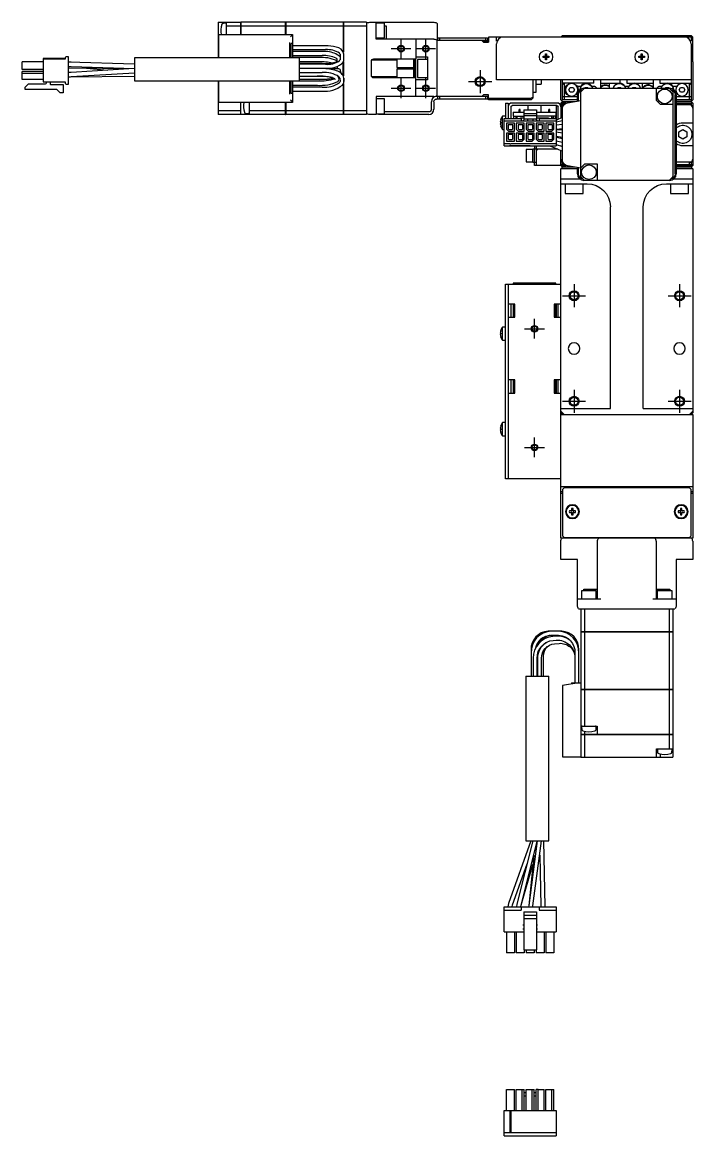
# Model space of a CAD drawing. Extents: x 0 to 1102, y -8 to 887.
# Drawn here: x 322.8 to 526.2, y 548.8 to 886.7 of the extents above; entities that cross this region are included whole.
import ezdxf

# ---------------------------------------------------------------- set-up
doc = ezdxf.new("R2010")
doc.units = 0
doc.header["$LTSCALE"] = 0.5
doc.linetypes.add('CENTER', pattern=[50.8, 31.75, -6.35, 6.35, -6.35])
for name, color, linetype in [('MSM_CENTER', 1, 'CENTER'), ('MSM_CONTINUOUS', 7, 'CONTINUOUS'), ('MSM_NARROW', 5, 'CONTINUOUS')]:
    doc.layers.add(name, color=color, linetype=linetype)

msp = doc.modelspace()

# ---------------------------------------------------------------- linework, layer by layer
at = {"layer": 'MSM_CENTER'}
for p, q in [((434.68, 878.68), (440.68, 878.68)), ((437.68, 875.68), (437.68, 881.68)), ((442.18, 878.68), (448.18, 878.68)), ((445.18, 875.68), (445.18, 881.68)), ((461.68, 872.18), (461.68, 865.18)), ((437.68, 863.68), (437.68, 869.68)), ((445.18, 863.68), (445.18, 869.68)), ((458.18, 868.68), (465.18, 868.68)), ((434.68, 866.68), (440.68, 866.68)), ((442.18, 866.68), (448.18, 866.68)), ((490.18, 807.18), (490.18, 800.18)), ((522.18, 807.18), (522.18, 800.18)), ((486.68, 803.68), (493.68, 803.68)), ((518.68, 803.68), (525.68, 803.68)), ((478.18, 790.68), (478.18, 796.68)), ((475.18, 793.68), (481.18, 793.68)), ((490.18, 775.18), (490.18, 768.18)), ((522.18, 775.18), (522.18, 768.18)), ((486.68, 771.68), (493.68, 771.68)), ((518.68, 771.68), (525.68, 771.68)), ((478.18, 754.68), (478.18, 760.68)), ((475.18, 757.68), (481.18, 757.68))]:
    msp.add_line(p, q, dxfattribs=at)
at = {"layer": 'MSM_CONTINUOUS'}
for p, q in [((382.18, 886.68), (382.18, 875.91)), ((382.18, 886.68), (389.07, 886.68)), ((384.47, 886.41), (383.7, 886.34)), ((384.68, 886.68), (384.68, 882.98)), ((389.07, 885.53), (384.68, 885.53)), ((389.07, 882.98), (389.07, 886.68)), ((389.08, 886.67), (389.07, 886.67)), ((389.08, 885.52), (389.07, 885.52)), ((389.08, 886.68), (389.08, 882.98)), ((402.68, 886.68), (389.08, 886.68)), ((402.68, 885.53), (389.08, 885.53)), ((402.68, 882.98), (402.68, 886.68)), ((402.68, 886.67), (402.69, 886.67)), ((402.68, 885.52), (402.69, 885.52)), ((402.69, 886.68), (402.69, 882.98)), ((420.18, 886.68), (402.69, 886.68)), ((420.18, 885.53), (402.69, 885.53)), ((420.18, 877.62), (420.18, 886.68)), ((420.18, 886.67), (420.19, 886.67)), ((420.18, 885.52), (420.19, 885.52)), ((420.19, 886.68), (420.19, 877.59)), ((427.18, 886.68), (420.19, 886.68)), ((427.18, 885.53), (420.19, 885.53)), ((427.18, 886.68), (427.18, 858.68)), ((428.18, 886.68), (447.68, 886.68)), ((430.18, 881.58), (430.18, 886.68)), ((432.68, 886.43), (430.18, 886.43)), ((432.68, 881.93), (432.68, 886.43)), ((432.68, 885.63), (433.18, 885.63)), ((433.18, 885.63), (433.18, 881.58)), ((448.68, 886.3), (448.68, 881.2)), ((382.28, 882.93), (382.18, 882.93)), ((382.28, 882.98), (382.28, 875.91)), ((382.28, 882.98), (404.78, 882.98)), ((404.17, 882.27), (404.78, 882.87)), ((404.78, 882.98), (404.78, 875.91)), ((430.18, 881.93), (432.68, 881.93)), ((448.88, 881.18), (448.88, 881.98)), ((448.88, 881.98), (463.88, 881.98)), ((449.38, 881.98), (449.38, 881.18)), ((463.38, 881.18), (463.38, 881.98)), ((463.88, 881.98), (463.88, 881.18)), ((464.18, 882.18), (464.18, 880.68)), ((525.68, 882.18), (464.18, 882.18)), ((466.68, 880.98), (466.68, 882.18)), ((486.68, 882.68), (486.18, 882.18)), ((486.68, 882.18), (486.43, 882.43)), ((486.68, 882.68), (525.68, 882.68)), ((526.18, 882.18), (525.68, 882.68)), ((525.93, 882.43), (525.68, 882.18)), ((525.68, 882.18), (525.68, 880.98)), ((526.18, 874.98), (526.18, 882.18)), ((403.91, 875.91), (403.91, 880.5)), ((404.39, 875.91), (404.39, 880.28)), ((404.78, 880.28), (404.39, 880.28)), ((414.78, 879.58), (404.78, 879.58)), ((447.68, 881.58), (430.18, 881.58)), ((442.18, 881.58), (442.18, 875.55)), ((448.68, 864.18), (448.68, 881.18)), ((463.88, 881.18), (448.68, 881.18)), ((462.68, 880.68), (462.18, 881.18)), ((464.18, 880.93), (462.43, 880.93)), ((462.68, 880.68), (464.18, 880.68)), ((466.68, 869.18), (466.68, 880.18)), ((525.68, 880.18), (525.68, 863.18)), ((525.68, 879.38), (525.98, 879.38)), ((525.98, 879.38), (525.98, 878.18)), ((329.13, 875.69), (329.13, 868.58)), ((335.76, 875.69), (329.13, 875.69)), ((335.76, 875.44), (329.13, 875.44)), ((335.76, 875.85), (335.76, 875.44)), ((336.78, 876.15), (336.06, 876.15)), ((336.78, 867.87), (336.78, 876.15)), ((356.78, 875.91), (356.78, 868.91)), ((406.78, 875.91), (356.78, 875.91)), ((404.78, 878.38), (414.78, 878.38)), ((413.78, 877.78), (404.78, 877.78)), ((404.78, 876.58), (413.78, 876.58)), ((412.78, 875.98), (404.78, 875.98)), ((406.78, 875.91), (406.78, 868.91)), ((418.18, 875.65), (418.18, 874.86)), ((419.17, 877.02), (419.17, 875.27)), ((420.37, 875.27), (420.37, 877.02)), ((436.38, 875.18), (428.78, 875.18)), ((429.48, 875.58), (441.88, 875.58)), ((436.38, 875.58), (436.38, 872.93)), ((441.58, 872.93), (441.58, 875.58)), ((441.88, 875.18), (441.58, 875.18)), ((441.88, 870.18), (441.88, 875.18)), ((442.08, 874.98), (441.88, 875.18)), ((442.08, 875.56), (442.08, 869.8)), ((442.08, 875.55), (442.17, 875.52)), ((442.18, 875.55), (442.08, 875.55)), ((442.18, 876.18), (445.68, 876.18)), ((442.68, 875.43), (442.68, 869.93)), ((445.68, 875.43), (442.68, 875.43)), ((445.68, 876.18), (445.68, 869.18)), ((480.79, 876), (480.79, 876.36)), ((480.79, 876.36), (481.5, 876.36)), ((481.5, 876), (480.79, 876)), ((481.5, 877.07), (481.86, 877.07)), ((481.5, 876.36), (481.5, 877.07)), ((481.51, 876.35), (481.5, 876.36)), ((481.51, 876.01), (481.5, 876)), ((481.5, 875.29), (481.5, 876)), ((481.86, 875.29), (481.5, 875.29)), ((481.51, 876.35), (481.84, 876.35)), ((481.51, 876.01), (481.51, 876.35)), ((481.84, 876.01), (481.51, 876.01)), ((481.84, 876.35), (481.86, 876.36)), ((481.84, 876.35), (481.84, 876.01)), ((481.84, 876.01), (481.86, 876)), ((481.86, 877.07), (481.86, 876.36)), ((481.86, 876.36), (482.56, 876.36)), ((481.86, 876), (481.86, 875.29)), ((482.56, 876), (481.86, 876)), ((482.56, 876.36), (482.56, 876)), ((509.79, 876), (509.79, 876.36)), ((509.79, 876.36), (510.5, 876.36)), ((510.5, 876), (509.79, 876)), ((510.5, 877.07), (510.86, 877.07)), ((510.5, 876.36), (510.5, 877.07)), ((510.51, 876.35), (510.5, 876.36)), ((510.51, 876.01), (510.5, 876)), ((510.5, 875.29), (510.5, 876)), ((510.86, 875.29), (510.5, 875.29)), ((510.51, 876.35), (510.84, 876.35)), ((510.51, 876.01), (510.51, 876.35)), ((510.84, 876.01), (510.51, 876.01)), ((510.84, 876.35), (510.86, 876.36)), ((510.84, 876.35), (510.84, 876.01)), ((510.84, 876.01), (510.86, 876)), ((510.86, 877.07), (510.86, 876.36)), ((510.86, 876.36), (511.56, 876.36)), ((511.56, 876), (510.86, 876)), ((510.86, 876), (510.86, 875.29)), ((511.56, 876.36), (511.56, 876)), ((525.68, 878.18), (525.98, 878.18)), ((525.68, 876.18), (526.18, 875.68)), ((526.18, 875.68), (525.68, 875.68)), ((526.18, 875.48), (525.68, 875.48)), ((525.78, 875.28), (525.68, 875.28)), ((526.18, 874.68), (525.68, 875.18)), ((322.78, 872.31), (322.78, 874.71)), ((329.13, 874.71), (322.78, 874.71)), ((329.13, 872.31), (322.78, 872.31)), ((336.89, 874.62), (336.78, 874.63)), ((337.61, 874.6), (336.78, 874.62)), ((336.78, 873.32), (337.57, 873.3)), ((336.78, 872.83), (337.44, 872.82)), ((356.78, 873.98), (336.89, 874.62)), ((337.44, 872.82), (356.76, 872.68)), ((356.76, 872.68), (337.56, 871.48)), ((337.57, 873.3), (356.78, 872.68)), ((342.3, 872.79), (348.62, 872.17)), ((406.78, 874.78), (412.78, 874.78)), ((413.78, 874.18), (406.78, 874.18)), ((414.78, 873.93), (406.78, 873.93)), ((406.78, 872.73), (414.78, 872.73)), ((413.78, 872.63), (406.78, 872.63)), ((415.82, 874.1), (413.77, 874.17)), ((415.86, 874.11), (413.78, 874.18)), ((418.36, 873.03), (418.31, 873.26)), ((418.37, 873.04), (418.32, 873.27)), ((418.37, 873), (418.36, 873.03)), ((418.36, 872.55), (418.37, 872.59)), ((418.37, 872.56), (418.4, 873.3)), ((418.38, 873.01), (418.37, 873.04)), ((418.37, 872.54), (418.37, 873)), ((418.38, 872.54), (418.38, 873.01)), ((419.33, 871.68), (419.37, 871.91)), ((420.17, 870.44), (420.17, 874.55)), ((420.18, 874.57), (420.18, 870.42)), ((420.19, 874.58), (420.19, 870.43)), ((428.68, 870.58), (428.68, 874.78)), ((436.38, 872.93), (441.58, 872.93)), ((436.38, 872.43), (436.38, 869.78)), ((441.58, 872.43), (436.38, 872.43)), ((441.58, 869.78), (441.58, 872.43)), ((525.93, 874.93), (525.68, 874.68)), ((526.08, 874.98), (526.08, 874.78)), ((526.18, 874.98), (526.08, 874.88)), ((526.18, 874.68), (526.18, 863.18)), ((329.13, 871.71), (322.78, 871.71)), ((322.78, 869.31), (322.78, 871.71)), ((329.13, 871.11), (322.78, 871.11)), ((329.13, 869.31), (322.78, 869.31)), ((329.13, 868.58), (335.76, 868.58)), ((330.08, 868.3), (330.08, 868.58)), ((331.23, 868.58), (331.23, 867.98)), ((335.76, 868.58), (335.76, 868.17)), ((337.56, 871.48), (336.78, 871.44)), ((336.78, 870.14), (337.64, 870.18)), ((336.78, 870.13), (337.38, 870.13)), ((336.78, 870.13), (337.11, 870.13)), ((337.11, 870.13), (356.78, 870.28)), ((337.64, 870.18), (356.78, 871.38)), ((356.78, 868.91), (406.78, 868.91)), ((382.18, 868.91), (382.18, 858.68)), ((382.28, 868.91), (382.28, 862.38)), ((403.91, 864.86), (403.91, 868.91)), ((404.39, 865.08), (404.39, 868.91)), ((404.78, 868.91), (404.78, 862.38)), ((412.29, 868.78), (404.78, 868.78)), ((406.78, 871.43), (413.78, 871.43)), ((406.78, 870.33), (412.22, 870.33)), ((406.78, 869.38), (412.32, 869.38)), ((412.18, 870.32), (412.23, 870.32)), ((412.19, 870.33), (412.24, 870.33)), ((417.64, 869.5), (417.7, 869.34)), ((418.83, 869.75), (418.76, 869.95)), ((419.16, 869.69), (419.17, 868.72)), ((419.21, 871.5), (419.33, 871.68)), ((420.37, 868.72), (420.37, 869.67)), ((420.38, 868.73), (420.38, 869.68)), ((428.78, 870.18), (436.38, 870.18)), ((441.88, 869.78), (429.48, 869.78)), ((441.58, 870.18), (441.88, 870.18)), ((441.88, 870.18), (442.08, 870.38)), ((442.16, 869.83), (442.08, 869.81)), ((442.18, 869.81), (442.08, 869.81)), ((442.18, 864.18), (442.18, 869.81)), ((445.68, 869.18), (442.18, 869.18)), ((442.68, 869.93), (445.68, 869.93)), ((525.68, 869.18), (466.68, 869.18)), ((477.68, 869.18), (477.68, 863.68)), ((478.68, 865.43), (478.68, 869.18)), ((480.18, 869.18), (480.18, 867.93)), ((486.18, 863.18), (486.18, 869.18)), ((486.68, 863.18), (486.68, 869.18)), ((496.18, 868.18), (496.18, 869.18)), ((498.18, 869.18), (498.18, 866.68)), ((504.18, 868.18), (504.18, 869.18)), ((506.18, 869.18), (506.18, 868.18)), ((514.18, 869.18), (514.18, 866.68)), ((516.18, 869.18), (516.18, 868.18)), ((323.67, 867.02), (324.67, 868.02)), ((323.67, 866.32), (323.67, 867.02)), ((333.21, 866.32), (323.67, 866.32)), ((324.67, 868.02), (329.8, 868.02)), ((331.38, 867.83), (335.23, 867.83)), ((334.23, 865.3), (333.21, 866.32)), ((335.23, 865.3), (334.23, 865.3)), ((335.23, 867.83), (335.23, 865.3)), ((336.06, 867.87), (336.78, 867.87)), ((404.78, 865.08), (404.39, 865.08)), ((404.78, 867.58), (412.29, 867.58)), ((413.78, 866.98), (404.78, 866.98)), ((404.78, 865.78), (413.78, 865.78)), ((420.18, 858.68), (420.18, 867.96)), ((420.19, 867.98), (420.19, 858.68)), ((477.68, 865.43), (478.68, 865.43)), ((478.68, 867.93), (480.18, 867.93)), ((496.18, 868.18), (486.68, 868.18)), ((486.68, 867.68), (487.18, 868.18)), ((487.18, 868.18), (487.18, 863.18)), ((488.56, 866.18), (488.99, 866.93)), ((488.99, 865.43), (488.56, 866.18)), ((488.99, 866.93), (489.86, 866.93)), ((489.86, 865.43), (488.99, 865.43)), ((489.86, 866.93), (490.29, 866.18)), ((490.29, 866.18), (489.86, 865.43)), ((492.19, 867.18), (491.16, 867.18)), ((491.16, 865.18), (491.24, 865.18)), ((492.18, 839.83), (492.18, 865.53)), ((493.18, 866.68), (519.18, 866.68)), ((493.35, 866.68), (493.49, 866.93)), ((493.49, 866.93), (494.36, 866.93)), ((494.36, 866.93), (494.5, 866.68)), ((496.18, 867.18), (495.66, 867.18)), ((498.18, 868.18), (504.18, 868.18)), ((500.88, 866.68), (500.88, 868.18)), ((503.35, 866.68), (503.49, 866.93)), ((503.49, 866.93), (504.36, 866.93)), ((504.36, 866.93), (504.5, 866.68)), ((506.69, 867.18), (505.66, 867.18)), ((506.18, 868.18), (514.18, 868.18)), ((507.85, 866.68), (507.99, 866.93)), ((507.99, 866.93), (508.86, 866.93)), ((508.86, 866.93), (509, 866.68)), ((510.88, 868.18), (510.88, 866.68)), ((515.18, 862.93), (515.18, 866.68)), ((516.18, 868.18), (525.68, 868.18)), ((516.69, 867.18), (516.18, 867.18)), ((517.85, 866.68), (517.99, 866.93)), ((517.99, 866.93), (518.86, 866.93)), ((518.86, 866.93), (519, 866.68)), ((521.31, 867.18), (520.16, 867.18)), ((520.18, 865.53), (520.18, 839.83)), ((521.11, 865.18), (521.31, 865.18)), ((522.06, 866.18), (522.49, 866.93)), ((522.49, 865.43), (522.06, 866.18)), ((522.49, 866.93), (523.36, 866.93)), ((523.36, 865.43), (522.49, 865.43)), ((523.36, 866.93), (523.79, 866.18)), ((523.79, 866.18), (523.36, 865.43)), ((525.18, 863.18), (525.18, 868.18)), ((525.18, 868.18), (525.68, 867.68)), ((404.78, 862.38), (382.28, 862.38)), ((389.07, 858.68), (389.07, 862.38)), ((389.08, 858.68), (389.08, 862.38)), ((391.58, 862.38), (391.58, 858.68)), ((402.68, 858.68), (402.68, 862.38)), ((402.69, 862.38), (402.69, 858.68)), ((404.78, 862.49), (404.17, 863.09)), ((430.18, 864.18), (430.18, 858.68)), ((447.68, 864.18), (430.18, 864.18)), ((432.68, 863.43), (430.18, 863.43)), ((432.68, 858.93), (432.68, 863.43)), ((446.88, 860.28), (446.88, 862.58)), ((447.68, 862.58), (447.68, 860.28)), ((463.88, 864.18), (448.48, 864.18)), ((463.88, 863.38), (448.48, 863.38)), ((448.88, 863.38), (448.88, 864.18)), ((449.38, 864.18), (449.38, 863.38)), ((462.18, 864.18), (462.68, 864.68)), ((464.18, 864.68), (462.68, 864.68)), ((463.38, 863.38), (463.38, 864.18)), ((463.88, 864.18), (463.88, 863.38)), ((464.18, 863.18), (464.18, 864.68)), ((464.18, 863.68), (477.06, 863.68)), ((477.18, 863.18), (464.18, 863.18)), ((469.38, 862.18), (469.38, 857.49)), ((469.38, 862.18), (470.18, 862.18)), ((470.18, 862.18), (470.18, 857.49)), ((484.98, 862.18), (471.38, 862.18)), ((476.56, 863.18), (477.06, 863.68)), ((477.06, 863.68), (477.68, 863.99)), ((477.68, 863.68), (477.18, 863.18)), ((486.18, 863.18), (486.68, 862.68)), ((486.68, 862.68), (486.18, 862.18)), ((486.18, 862.18), (486.18, 857.57)), ((487.83, 862.18), (486.18, 862.18)), ((486.43, 862.93), (486.68, 863.18)), ((486.68, 862.18), (486.43, 862.43)), ((486.68, 864.18), (491.18, 864.18)), ((491.18, 863.18), (486.68, 863.18)), ((486.68, 862.68), (490.47, 862.68)), ((486.68, 861.45), (486.68, 861.98)), ((486.68, 861.98), (487.45, 861.98)), ((487.18, 861.98), (487.18, 861.74)), ((488.16, 862.27), (492.18, 862.98)), ((491.18, 862.8), (491.18, 864.68)), ((491.56, 862.87), (491.56, 864.68)), ((520.18, 861.68), (516.43, 861.68)), ((520.79, 864.68), (520.79, 840.68)), ((521.18, 864.68), (521.18, 840.68)), ((521.18, 864.18), (525.68, 864.18)), ((525.68, 863.18), (521.18, 863.18)), ((525.68, 862.68), (521.18, 862.68)), ((526.18, 862.18), (521.18, 862.18)), ((521.18, 861.98), (525.68, 861.98)), ((525.18, 861.58), (525.18, 861.98)), ((525.68, 863.18), (525.93, 862.93)), ((525.68, 862.68), (525.93, 862.93)), ((526.18, 862.18), (525.68, 862.68)), ((525.93, 862.43), (525.68, 862.18)), ((525.68, 861.98), (525.68, 861.45)), ((525.93, 862.93), (526.18, 863.18)), ((526.18, 862.18), (526.18, 843.18)), ((389.07, 859.83), (382.18, 859.83)), ((389.07, 858.68), (382.18, 858.68)), ((389.08, 859.83), (389.07, 859.83)), ((389.08, 858.69), (389.07, 858.69)), ((402.68, 858.68), (389.08, 858.68)), ((390.59, 859.02), (391.36, 858.95)), ((402.68, 859.83), (391.58, 859.83)), ((402.68, 859.83), (402.69, 859.83)), ((402.68, 858.69), (402.69, 858.69)), ((420.18, 859.83), (402.69, 859.83)), ((420.18, 858.68), (402.69, 858.68)), ((420.18, 859.83), (420.19, 859.83)), ((420.18, 858.69), (420.19, 858.69)), ((427.18, 859.83), (420.19, 859.83)), ((427.18, 858.68), (420.19, 858.68)), ((430.18, 858.68), (428.18, 858.68)), ((430.18, 858.93), (432.68, 858.93)), ((430.88, 858.68), (430.88, 858.93)), ((446.08, 858.68), (430.88, 858.68)), ((431.38, 858.93), (431.38, 858.68)), ((446.08, 859.48), (432.68, 859.48)), ((470.98, 860.98), (470.98, 857.49)), ((484.98, 861.38), (471.38, 861.38)), ((471.68, 859.38), (471.68, 858.18)), ((471.68, 859.38), (474.93, 859.38)), ((473.55, 859.38), (473.55, 860.18)), ((473.8, 860.18), (473.55, 860.18)), ((473.8, 859.38), (473.8, 860.18)), ((474.93, 860.06), (474.93, 857.03)), ((474.93, 860.06), (478.79, 860.06)), ((474.93, 859.04), (478.79, 859.04)), ((474.93, 858.34), (478.79, 858.34)), ((476.18, 861.38), (476.18, 860.06)), ((478.79, 860.06), (478.79, 857.03)), ((478.79, 859.38), (484.68, 859.38)), ((480.18, 859.38), (480.18, 861.38)), ((482.8, 860.18), (482.55, 860.18)), ((482.55, 859.38), (482.55, 860.18)), ((482.8, 859.38), (482.8, 860.18)), ((484.68, 859.38), (484.68, 858.18)), ((484.88, 857.18), (484.88, 861.18)), ((485.32, 861.18), (484.88, 861.18)), ((485.38, 857.23), (485.38, 860.98)), ((486.38, 861.18), (486.18, 861.18)), ((486.68, 844.86), (486.68, 860.5)), ((525.18, 861.58), (521.18, 861.58)), ((526.18, 861.18), (525.98, 861.18)), ((467.79, 856.36), (467.91, 856.36)), ((467.91, 856), (467.79, 856)), ((467.9, 857.07), (467.91, 857.07)), ((467.91, 855.29), (467.9, 855.29)), ((467.91, 856.36), (467.91, 856)), ((468.48, 854.18), (468.48, 858.18)), ((469.38, 858.18), (468.48, 858.18)), ((468.93, 849.21), (468.93, 857.49)), ((468.93, 857.49), (474.13, 857.49)), ((468.93, 856.78), (484.78, 856.78)), ((469.66, 856.05), (469.66, 854.25)), ((472.06, 856.05), (469.66, 856.05)), ((470.17, 855.6), (470.17, 854.35)), ((471.64, 855.6), (470.17, 855.6)), ((471.64, 854.35), (471.64, 855.6)), ((471.68, 858.18), (474.93, 858.18)), ((471.93, 857.49), (471.93, 858.18)), ((472.06, 853.65), (472.06, 856.05)), ((472.47, 858.18), (472.47, 857.63)), ((472.93, 857.63), (472.47, 857.63)), ((472.66, 856.05), (472.66, 854.25)), ((475.06, 856.05), (472.66, 856.05)), ((472.93, 857.49), (472.93, 858.18)), ((473.17, 855.6), (473.17, 854.35)), ((474.64, 855.6), (473.17, 855.6)), ((473.93, 857.68), (474.93, 857.68)), ((473.93, 857.49), (473.93, 857.68)), ((474.13, 857.49), (474.13, 856.78)), ((474.64, 854.35), (474.64, 855.6)), ((474.93, 857.34), (478.79, 857.34)), ((475.06, 853.65), (475.06, 856.05)), ((475.66, 856.05), (475.66, 854.25)), ((478.06, 856.05), (475.66, 856.05)), ((476.03, 857.34), (476.03, 856.78)), ((476.17, 855.6), (476.17, 854.35)), ((477.64, 855.6), (476.17, 855.6)), ((477.64, 854.35), (477.64, 855.6)), ((477.68, 857.34), (477.68, 856.78)), ((478.06, 853.65), (478.06, 856.05)), ((478.66, 856.05), (478.66, 854.25)), ((481.06, 856.05), (478.66, 856.05)), ((484.68, 858.18), (478.79, 858.18)), ((478.79, 857.68), (482.43, 857.68)), ((479.17, 855.6), (479.17, 854.35)), ((480.64, 855.6), (479.17, 855.6)), ((479.59, 857.49), (479.59, 856.78)), ((479.59, 857.49), (484.78, 857.49)), ((480.64, 854.35), (480.64, 855.6)), ((481.06, 853.65), (481.06, 856.05)), ((481.66, 856.05), (481.66, 853.65)), ((484.06, 856.05), (481.66, 856.05)), ((482.17, 855.6), (482.17, 854.35)), ((483.64, 855.6), (482.17, 855.6)), ((482.43, 857.68), (482.43, 857.49)), ((483.43, 857.49), (483.43, 858.18)), ((483.88, 857.63), (483.43, 857.63)), ((483.64, 854.35), (483.64, 855.6)), ((483.88, 858.18), (483.88, 857.63)), ((484.06, 854.25), (484.06, 856.05)), ((484.43, 858.18), (484.43, 857.49)), ((486.68, 857.78), (484.78, 856.98)), ((484.78, 857.49), (484.78, 849.21)), ((484.78, 856.43), (486.68, 856.85)), ((486.68, 855.62), (484.78, 855.46)), ((484.88, 857.18), (485.25, 857.18)), ((523.18, 856.18), (526.18, 856.18)), ((468.48, 854.18), (468.93, 854.18)), ((469.66, 854.25), (470.26, 853.65)), ((469.66, 853.05), (469.66, 850.65)), ((472.06, 853.05), (469.66, 853.05)), ((470.17, 854.35), (470.42, 854.1)), ((470.17, 852.6), (470.17, 851.35)), ((471.64, 852.6), (470.17, 852.6)), ((470.26, 853.65), (472.06, 853.65)), ((470.42, 854.1), (471.39, 854.1)), ((471.39, 854.1), (471.64, 854.35)), ((471.64, 851.35), (471.64, 852.6)), ((472.06, 850.65), (472.06, 853.05)), ((472.66, 854.25), (473.26, 853.65)), ((475.06, 853.05), (472.66, 853.05)), ((472.66, 853.05), (472.66, 850.65)), ((473.17, 854.35), (473.42, 854.1)), ((473.17, 852.6), (473.17, 851.35)), ((474.64, 852.6), (473.17, 852.6)), ((473.26, 853.65), (475.06, 853.65)), ((473.42, 854.1), (474.39, 854.1)), ((474.39, 854.1), (474.64, 854.35)), ((474.64, 851.35), (474.64, 852.6)), ((475.06, 851.25), (475.06, 853.05)), ((475.66, 854.25), (476.26, 853.65)), ((478.06, 853.05), (475.66, 853.05)), ((475.66, 853.05), (475.66, 850.65)), ((476.17, 854.35), (476.42, 854.1)), ((476.17, 852.6), (476.17, 851.35)), ((477.64, 852.6), (476.17, 852.6)), ((476.26, 853.65), (478.06, 853.65)), ((476.42, 854.1), (477.39, 854.1)), ((477.39, 854.1), (477.64, 854.35)), ((477.64, 851.35), (477.64, 852.6)), ((478.06, 851.25), (478.06, 853.05)), ((478.66, 854.25), (479.26, 853.65)), ((478.66, 853.05), (478.66, 851.25)), ((481.06, 853.05), (478.66, 853.05)), ((479.17, 854.35), (479.42, 854.1)), ((479.17, 852.6), (479.17, 851.35)), ((480.64, 852.6), (479.17, 852.6)), ((479.26, 853.65), (481.06, 853.65)), ((479.42, 854.1), (480.39, 854.1)), ((480.39, 854.1), (480.64, 854.35)), ((480.64, 851.35), (480.64, 852.6)), ((481.06, 850.65), (481.06, 853.05)), ((481.66, 853.65), (483.46, 853.65)), ((481.66, 853.05), (481.66, 850.65)), ((484.06, 853.05), (481.66, 853.05)), ((482.17, 854.35), (482.42, 854.1)), ((482.17, 852.6), (482.17, 851.35)), ((483.64, 852.6), (482.17, 852.6)), ((482.42, 854.1), (483.39, 854.1)), ((483.39, 854.1), (483.64, 854.35)), ((484.06, 854.25), (483.46, 853.65)), ((483.64, 851.35), (483.64, 852.6)), ((484.06, 851.25), (484.06, 853.05)), ((484.78, 854.25), (486.68, 854.41)), ((486.68, 854.09), (484.78, 854.05)), ((486.68, 853.02), (484.78, 853.29)), ((484.78, 852.08), (486.68, 851.8)), ((484.78, 851.79), (486.68, 851.42)), ((486.18, 854.08), (486.18, 854.37)), ((486.18, 851.52), (486.18, 851.88)), ((521.93, 853.4), (523.18, 854.12)), ((521.93, 851.96), (521.93, 853.4)), ((523.18, 851.24), (521.93, 851.96)), ((523.18, 854.12), (524.43, 853.4)), ((524.43, 851.96), (523.18, 851.24)), ((524.43, 853.4), (524.43, 851.96)), ((468.93, 849.92), (470.71, 849.92)), ((468.93, 849.21), (484.78, 849.21)), ((469.66, 850.65), (472.06, 850.65)), ((470.17, 851.35), (470.42, 851.1)), ((470.42, 851.1), (471.39, 851.1)), ((476.88, 849.18), (470.58, 849.18)), ((470.71, 849.82), (470.71, 849.92)), ((471.01, 849.92), (484.78, 849.92)), ((471.01, 849.92), (471.01, 849.82)), ((471.39, 851.1), (471.64, 851.35)), ((472.66, 850.65), (474.46, 850.65)), ((473.17, 851.35), (473.42, 851.1)), ((473.42, 851.1), (474.39, 851.1)), ((474.39, 851.1), (474.64, 851.35)), ((474.46, 850.65), (475.06, 851.25)), ((475.66, 850.65), (477.46, 850.65)), ((475.68, 848.08), (475.68, 844.28)), ((477.68, 848.08), (475.68, 848.08)), ((476.17, 851.35), (476.42, 851.1)), ((476.42, 851.1), (477.39, 851.1)), ((476.88, 849.21), (476.88, 849.18)), ((477.39, 851.1), (477.64, 851.35)), ((477.46, 850.65), (478.06, 851.25)), ((477.68, 844.18), (477.68, 848.18)), ((485.25, 848.18), (477.68, 848.18)), ((478.18, 849.21), (478.18, 848.18)), ((478.18, 844.18), (478.18, 848.18)), ((479.26, 850.65), (478.66, 851.25)), ((478.68, 849.21), (478.68, 843.18)), ((478.68, 847.68), (479.18, 848.18)), ((479.17, 851.35), (479.42, 851.1)), ((479.26, 850.65), (481.06, 850.65)), ((479.42, 851.1), (480.39, 851.1)), ((480.39, 851.1), (480.64, 851.35)), ((481.66, 850.65), (483.46, 850.65)), ((482.17, 851.35), (482.42, 851.1)), ((482.42, 851.1), (483.39, 851.1)), ((482.82, 849.21), (486.68, 847.58)), ((483.39, 851.1), (483.64, 851.35)), ((483.46, 850.65), (484.06, 851.25)), ((486.68, 850.2), (484.78, 850.57)), ((484.78, 849.56), (486.68, 848.95)), ((486.66, 848.89), (486.04, 849.15)), ((486.18, 849.11), (486.18, 849.09)), ((526.18, 849.18), (523.18, 849.18)), ((486.18, 843.18), (486.18, 847.79)), ((475.68, 844.28), (477.68, 844.28)), ((477.68, 844.18), (478.68, 844.18)), ((478.18, 843.18), (478.18, 844.18)), ((486.18, 843.18), (478.18, 843.18)), ((486.81, 844.18), (486.18, 844.18)), ((486.18, 843.68), (486.68, 843.18)), ((486.18, 843.18), (486.43, 842.93)), ((486.68, 842.68), (486.18, 842.18)), ((486.18, 730.18), (486.18, 842.18)), ((491.18, 842.18), (486.18, 842.18)), ((486.43, 842.93), (486.68, 843.18)), ((486.68, 842.68), (486.43, 842.93)), ((486.68, 843.38), (486.68, 844.18)), ((487.45, 843.38), (486.68, 843.38)), ((486.68, 843.18), (487.83, 843.18)), ((490.47, 842.68), (486.68, 842.68)), ((487.18, 843.62), (487.18, 843.38)), ((492.18, 842.38), (488.16, 843.09)), ((491.18, 840.68), (491.18, 842.56)), ((491.56, 840.68), (491.56, 842.49)), ((493.43, 843.68), (497.18, 843.68)), ((497.18, 843.68), (497.18, 838.68)), ((525.18, 844.18), (521.18, 844.18)), ((525.68, 843.38), (521.18, 843.38)), ((521.18, 843.18), (525.68, 843.18)), ((525.68, 842.68), (521.18, 842.68)), ((526.18, 842.18), (521.18, 842.18)), ((525.18, 843.38), (525.18, 844.18)), ((526.18, 844.18), (525.18, 844.18)), ((525.68, 844.18), (525.68, 843.38)), ((525.68, 843.18), (526.18, 843.68)), ((526.18, 843.18), (525.68, 842.68)), ((525.68, 843.18), (525.93, 842.93)), ((526.18, 842.18), (525.68, 842.68)), ((526.18, 842.18), (526.18, 768.18)), ((486.18, 839.18), (491.85, 839.18)), ((519.18, 838.68), (493.18, 838.68)), ((520.5, 839.18), (526.18, 839.18)), ((486.18, 837.68), (494.18, 837.68)), ((487.43, 837.68), (487.43, 834.68)), ((487.43, 834.68), (492.93, 834.68)), ((492.93, 834.68), (492.93, 837.68)), ((518.18, 837.68), (526.18, 837.68)), ((519.43, 837.68), (519.43, 834.68)), ((519.43, 834.68), (524.93, 834.68)), ((524.93, 834.68), (524.93, 837.68)), ((501.18, 769.48), (501.18, 830.68)), ((511.18, 769.48), (511.18, 830.68)), ((469.38, 748.18), (469.38, 807.18)), ((469.38, 807.18), (486.18, 807.18)), ((470.18, 807.18), (470.18, 748.18)), ((471.68, 807.48), (471.68, 807.18)), ((484.68, 807.48), (471.68, 807.48)), ((484.68, 807.18), (484.68, 807.48)), ((472.18, 801.18), (470.18, 801.18)), ((470.98, 801.18), (470.98, 797.18)), ((471.68, 801.18), (471.68, 797.18)), ((472.18, 797.18), (472.18, 801.18)), ((486.18, 801.18), (484.18, 801.18)), ((484.18, 801.18), (484.18, 797.18)), ((484.68, 797.18), (484.68, 801.18)), ((484.88, 797.18), (484.88, 801.18)), ((485.38, 800.23), (485.38, 801.18)), ((485.38, 798.13), (485.38, 800.23)), ((485.38, 797.18), (485.38, 798.13)), ((468.48, 790.18), (468.48, 794.18)), ((469.38, 794.18), (468.48, 794.18)), ((470.18, 797.18), (472.18, 797.18)), ((484.18, 797.18), (486.18, 797.18)), ((467.79, 792.36), (467.91, 792.36)), ((467.91, 792), (467.79, 792)), ((467.9, 793.07), (467.91, 793.07)), ((467.91, 791.29), (467.9, 791.29)), ((467.91, 792.36), (467.91, 792)), ((468.48, 790.18), (469.38, 790.18)), ((472.18, 778.18), (470.18, 778.18)), ((470.98, 778.18), (470.98, 774.18)), ((471.68, 778.18), (471.68, 774.18)), ((472.18, 774.18), (472.18, 778.18)), ((486.18, 778.18), (484.18, 778.18)), ((484.18, 778.18), (484.18, 774.18)), ((484.68, 774.18), (484.68, 778.18)), ((484.88, 774.18), (484.88, 778.18)), ((485.38, 777.23), (485.38, 778.18)), ((485.38, 775.13), (485.38, 777.23)), ((470.18, 774.18), (472.18, 774.18)), ((484.18, 774.18), (486.18, 774.18)), ((485.38, 774.18), (485.38, 775.13)), ((486.18, 769.48), (501.18, 769.48)), ((486.18, 768.68), (487.18, 767.68)), ((486.68, 767.68), (486.18, 768.18)), ((486.18, 767.68), (526.18, 767.68)), ((486.43, 767.93), (486.68, 768.18)), ((511.18, 769.48), (526.18, 769.48)), ((525.18, 767.68), (526.18, 768.68)), ((525.68, 768.18), (525.93, 767.93)), ((526.18, 768.18), (525.68, 767.68)), ((526.18, 767.68), (526.18, 730.18)), ((467.9, 764.07), (467.91, 764.07)), ((468.48, 761.18), (468.48, 765.18)), ((469.38, 765.18), (468.48, 765.18)), ((467.79, 763.36), (467.91, 763.36)), ((467.91, 763), (467.79, 763)), ((467.91, 762.29), (467.9, 762.29)), ((467.91, 763.36), (467.91, 763)), ((468.48, 761.18), (469.38, 761.18)), ((486.18, 748.18), (469.38, 748.18)), ((526.18, 745.68), (486.18, 745.68)), ((486.68, 744.18), (486.18, 744.18)), ((486.68, 743.68), (486.18, 743.68)), ((487.18, 745.38), (486.68, 744.88)), ((486.68, 744.88), (486.68, 730.88)), ((525.18, 745.38), (487.18, 745.38)), ((491.68, 745.38), (491.68, 745.68)), ((492.43, 745.68), (492.43, 745.38)), ((497.93, 745.38), (497.93, 745.68)), ((501.38, 745.68), (501.18, 745.48)), ((511.18, 745.48), (501.18, 745.48)), ((501.18, 745.48), (501.18, 745.38)), ((511.18, 745.48), (510.98, 745.68)), ((511.18, 745.38), (511.18, 745.48)), ((514.43, 745.68), (514.43, 745.38)), ((519.93, 745.38), (519.93, 745.68)), ((520.68, 745.68), (520.68, 745.38)), ((525.68, 744.88), (525.18, 745.38)), ((525.68, 730.88), (525.68, 744.88)), ((526.18, 744.18), (525.68, 744.18)), ((526.18, 743.68), (525.68, 743.68)), ((489.44, 738.42), (488.76, 738.42)), ((488.76, 737.94), (489.44, 737.94)), ((489.44, 739.1), (489.44, 738.42)), ((489.44, 737.94), (489.44, 737.26)), ((489.92, 738.42), (489.92, 739.1)), ((490.59, 738.42), (489.92, 738.42)), ((489.92, 737.26), (489.92, 737.94)), ((489.92, 737.94), (490.59, 737.94)), ((522.44, 738.42), (521.76, 738.42)), ((521.76, 737.94), (522.44, 737.94)), ((522.44, 739.1), (522.44, 738.42)), ((522.44, 737.94), (522.44, 737.26)), ((522.92, 738.42), (522.92, 739.1)), ((523.59, 738.42), (522.92, 738.42)), ((522.92, 737.94), (523.59, 737.94)), ((522.92, 737.26), (522.92, 737.94)), ((526.18, 730.18), (486.18, 730.18)), ((486.68, 730.88), (487.18, 730.38)), ((487.18, 730.38), (525.18, 730.38)), ((491.68, 730.38), (491.68, 730.18)), ((496.18, 730.38), (496.18, 730.18)), ((497.18, 730.38), (497.18, 730.18)), ((498.68, 730.38), (498.68, 730.18)), ((513.68, 730.18), (513.68, 730.38)), ((515.18, 730.38), (515.18, 730.18)), ((516.18, 730.18), (516.18, 730.38)), ((520.68, 730.18), (520.68, 730.38)), ((525.18, 730.38), (525.68, 730.88)), ((486.18, 723.68), (486.18, 729.18)), ((497.28, 711.68), (497.28, 729.18)), ((515.08, 729.18), (515.08, 711.68)), ((526.18, 729.18), (526.18, 723.68)), ((491.18, 723.68), (486.18, 723.68)), ((491.18, 709.68), (491.18, 723.68)), ((521.18, 723.68), (521.18, 709.68)), ((526.18, 723.68), (521.18, 723.68)), ((496.93, 714.18), (492.43, 714.18)), ((492.43, 714.18), (492.43, 711.68)), ((493.09, 714.18), (493.09, 714.68)), ((493.09, 714.68), (497.28, 714.68)), ((496.93, 711.68), (496.93, 714.18)), ((515.08, 714.68), (519.26, 714.68)), ((519.93, 714.18), (515.43, 714.18)), ((515.43, 714.18), (515.43, 711.68)), ((519.26, 714.68), (519.26, 714.18)), ((519.93, 711.68), (519.93, 714.18)), ((491.18, 711.68), (498.28, 711.68)), ((514.08, 711.68), (521.18, 711.68)), ((491.56, 708.68), (520.79, 708.68)), ((492.18, 708.68), (492.18, 701.69)), ((493.33, 708.68), (493.33, 701.69)), ((519.02, 708.68), (519.02, 701.69)), ((520.18, 708.68), (520.18, 701.69)), ((486.42, 701.88), (482.33, 701.88)), ((483.25, 700.68), (485.5, 700.68)), ((484.66, 700.38), (483.74, 700.31)), ((492.18, 701.69), (520.18, 701.69)), ((492.18, 701.68), (492.18, 663.68)), ((520.18, 701.68), (492.18, 701.68)), ((492.19, 701.68), (492.19, 701.69)), ((493.33, 701.68), (493.33, 701.69)), ((493.33, 701.68), (493.33, 684.19)), ((519.02, 701.68), (519.02, 701.69)), ((519.02, 701.68), (519.02, 684.19)), ((520.17, 701.68), (520.17, 701.69)), ((520.18, 701.68), (520.18, 684.19)), ((477.13, 696.28), (477.13, 688.28)), ((480.93, 695.28), (481.05, 696.2)), ((483.83, 699.11), (484.76, 699.18)), ((484.27, 698.08), (485.66, 698.2)), ((491.63, 686.28), (491.63, 696.28)), ((477.78, 693.73), (477.78, 688.28)), ((478.98, 688.28), (478.98, 693.73)), ((479.08, 693.7), (479.08, 688.28)), ((480.28, 688.28), (480.28, 693.7)), ((480.93, 688.28), (480.93, 695.28)), ((490.43, 695.28), (490.43, 686.28)), ((475.53, 688.28), (482.53, 688.28)), ((475.53, 688.28), (475.53, 638.28)), ((482.53, 638.28), (482.53, 688.28)), ((491.58, 686.28), (486.68, 685.42)), ((489.38, 686.28), (489.38, 685.89)), ((489.38, 686.28), (492.18, 686.28)), ((486.68, 685.42), (486.68, 663.78)), ((492.18, 684.19), (520.18, 684.19)), ((520.18, 684.18), (492.18, 684.18)), ((492.19, 684.18), (492.19, 684.19)), ((493.33, 684.18), (493.33, 684.19)), ((493.33, 684.18), (493.33, 673.08)), ((519.02, 684.18), (519.02, 684.19)), ((519.02, 684.18), (519.02, 670.58)), ((520.17, 684.18), (520.17, 684.19)), ((520.18, 684.18), (520.18, 670.58)), ((492.18, 673.08), (497.18, 673.08)), ((492.44, 672.86), (492.51, 672.09)), ((496.84, 672.09), (496.91, 672.86)), ((497.18, 673.08), (497.18, 670.58)), ((492.18, 670.58), (520.18, 670.58)), ((520.18, 670.57), (492.18, 670.57)), ((492.19, 670.58), (492.19, 670.57)), ((493.33, 670.58), (493.33, 670.57)), ((493.33, 670.57), (493.33, 663.68)), ((493.43, 670.58), (493.43, 671.51)), ((519.02, 670.58), (519.02, 670.57)), ((519.02, 670.57), (519.02, 666.18)), ((520.17, 670.58), (520.17, 670.57)), ((520.18, 670.57), (520.18, 663.68)), ((515.18, 663.68), (515.18, 666.18)), ((515.18, 666.18), (520.18, 666.18)), ((515.44, 665.97), (515.51, 665.2)), ((519.84, 665.2), (519.91, 665.97)), ((486.68, 663.78), (492.18, 663.78)), ((492.18, 663.68), (520.18, 663.68)), ((516.43, 663.68), (516.43, 664.62)), ((477.04, 638.28), (470.3, 619.31)), ((477.7, 638.28), (472.85, 619.04)), ((474.11, 618.72), (478.99, 638.06)), ((475.53, 638.28), (482.53, 638.28)), ((479.02, 638.28), (476.42, 618.69)), ((477.71, 618.52), (480.33, 638.28)), ((481.37, 618.39), (480.98, 638.28)), ((477.93, 633.86), (476.41, 618.69)), ((479.76, 633.98), (480.07, 618.43)), ((471.53, 618.88), (475.96, 631.35)), ((474.14, 618.77), (477.65, 631.1)), ((470.3, 619.32), (470.04, 618.28)), ((470.3, 619.31), (470.04, 618.28)), ((471.36, 618.28), (471.53, 618.88)), ((472.85, 619.04), (472.71, 618.28)), ((474.02, 618.28), (474.11, 618.72)), ((474.03, 618.28), (474.14, 618.77)), ((476.41, 618.69), (476.38, 618.28)), ((476.42, 618.69), (476.38, 618.28)), ((477.69, 618.28), (477.71, 618.52)), ((480.07, 618.43), (480.07, 618.28)), ((481.37, 618.28), (481.37, 618.46)), ((481.37, 618.28), (481.37, 618.39)), ((468.93, 618.28), (484.78, 618.28)), ((468.93, 610.63), (468.93, 618.28)), ((468.93, 617.26), (474.13, 617.26)), ((474.13, 618.28), (474.13, 617.26)), ((474.93, 616.73), (478.79, 616.73)), ((474.93, 616.73), (474.93, 605.17)), ((474.93, 615.73), (478.79, 615.73)), ((478.79, 616.73), (478.79, 605.17)), ((479.59, 618.28), (479.59, 617.26)), ((479.59, 617.26), (484.78, 617.26)), ((484.78, 618.28), (484.78, 610.63)), ((474.93, 612.73), (474.68, 612.73)), ((474.68, 611.58), (474.93, 611.58)), ((474.93, 614.71), (478.79, 614.71)), ((479.04, 612.73), (478.79, 612.73)), ((478.79, 611.58), (479.04, 611.58)), ((468.93, 610.63), (474.93, 610.63)), ((469.66, 610.63), (469.66, 604.28)), ((472.06, 610.63), (472.06, 604.28)), ((472.66, 610.63), (472.66, 604.28)), ((478.79, 610.63), (484.78, 610.63)), ((481.06, 610.63), (481.06, 604.28)), ((481.66, 610.63), (481.66, 604.28)), ((484.06, 610.63), (484.06, 604.28)), ((474.93, 605.17), (478.79, 605.17)), ((475.06, 605.17), (475.06, 604.28)), ((475.66, 605.17), (475.66, 604.28)), ((478.06, 605.17), (478.06, 604.28)), ((478.66, 605.17), (478.66, 604.28)), ((472.06, 604.28), (469.66, 604.28)), ((475.06, 604.28), (472.66, 604.28)), ((478.06, 604.28), (475.66, 604.28)), ((481.06, 604.28), (478.66, 604.28)), ((484.06, 604.28), (481.66, 604.28)), ((469.66, 556.45), (469.66, 562.8)), ((469.66, 562.8), (472.06, 562.8)), ((472.06, 556.45), (472.06, 562.8)), ((472.66, 556.45), (472.66, 562.8)), ((472.66, 562.8), (474.46, 562.8)), ((474.46, 556.45), (474.46, 562.8)), ((474.46, 562.8), (475.06, 562.8)), ((475.06, 556.45), (475.06, 562.8)), ((475.06, 561.91), (475.66, 561.91)), ((475.06, 560.91), (475.66, 560.91)), ((475.66, 562.8), (477.46, 562.8)), ((475.66, 556.45), (475.66, 562.8)), ((477.46, 556.45), (477.46, 562.8)), ((477.46, 562.8), (478.06, 562.8)), ((478.06, 556.45), (478.06, 562.8)), ((478.06, 561.91), (478.66, 561.91)), ((478.06, 560.91), (478.66, 560.91)), ((478.66, 556.45), (478.66, 562.8)), ((479.26, 562.8), (478.66, 562.8)), ((479.26, 556.45), (479.26, 562.8)), ((479.26, 562.8), (481.06, 562.8)), ((481.06, 556.45), (481.06, 562.8)), ((481.66, 556.45), (481.66, 562.8)), ((481.66, 562.8), (483.46, 562.8)), ((483.46, 556.45), (483.46, 562.8)), ((483.46, 562.8), (484.06, 562.8)), ((484.06, 556.45), (484.06, 562.8)), ((468.93, 548.8), (468.93, 556.45)), ((468.93, 556.45), (484.78, 556.45)), ((470.71, 556.45), (470.71, 549.82)), ((471.01, 556.45), (471.01, 549.82)), ((484.78, 556.45), (484.78, 548.8)), ((468.93, 549.82), (484.78, 549.82)), ((468.93, 548.8), (484.78, 548.8))]:
    msp.add_line(p, q, dxfattribs=at)
for centre, radius in [((437.68, 878.68), 0.783), ((445.18, 878.68), 0.783), ((481.68, 876.18), 2), ((510.68, 876.18), 2), ((461.68, 868.68), 1.23), ((437.68, 866.68), 0.783), ((445.18, 866.68), 0.783), ((489.43, 866.18), 2), ((517.68, 864.18), 2.23), ((494.68, 841.18), 2.23), ((490.18, 803.68), 1.23), ((522.18, 803.68), 1.23), ((478.18, 793.68), 0.783), ((490.18, 771.68), 1.23), ((522.18, 771.68), 1.23), ((478.18, 757.68), 0.783)]:
    msp.add_circle(centre, radius, dxfattribs=at)
at = {"layer": 'MSM_CONTINUOUS', "extrusion": (0, 0, -1)}
for centre, radius in [((-489.43, 866.18), 1.9), ((-522.93, 866.18), 1.9), ((-490.18, 787.68), 1.75), ((-522.18, 787.68), 1.75), ((-489.68, 738.18), 2.1), ((-489.68, 738.18), 1.9), ((-522.68, 738.18), 2.1), ((-522.68, 738.18), 1.9)]:
    msp.add_circle(centre, radius, dxfattribs=at)
at = {"layer": 'MSM_CONTINUOUS'}
for centre, radius, start, end in [((388.99, 884.18), 6, 162.3708, 191.537), ((383.74, 885.85), 0.5, 95, 162.3708), ((384.49, 886.21), 0.2, 18.1949, 95), ((468.68, 880.18), 2, 90, 180), ((523.68, 880.18), 2, 0, 90), ((414.78, 867.7), 11.88, 74.1892, 90.0166), ((417.81, 876.54), 2.6, 10.5511, 85.471), ((336.06, 875.85), 0.3, 90, 180), ((413.6, 865.04), 10.96, 65.8666, 94.385), ((414.64, 869.36), 8.45, 84.0847, 95.9153), ((414.29, 867.87), 8.72, 64.6207, 93.4586), ((415.28, 871.53), 6.86, 56.8577, 94.2662), ((414.7, 870.57), 7.25, 51.9863, 83.6299), ((417.24, 874.78), 1.25, 41.5272, 50.9064), ((418.69, 875.35), 0.476, 303.7324, 351.3862), ((418.66, 876.91), 0.517, 11.8582, 44.7596), ((418.91, 875.29), 1.45, 329.8457, 359.5942), ((525.78, 874.98), 0.3, 0, 90), ((413.96, 859.69), 12.93, 71.4264, 90.8555), ((415.05, 802.64), 69.98, 86.9256, 90.5083), ((415.61, 879.1), 6.43, 262.4193, 315.0306), ((415.29, 880.92), 7.01, 265.8588, 301.5918), ((413.06, 887.97), 14.15, 276.9978, 290.3054), ((417.63, 875.29), 0.679, 300.1743, 323.9105), ((417.65, 869.23), 2.75, 9.2724, 81.0568), ((417.94, 874.82), 0.266, 26.073, 55.589), ((418.74, 871.9), 0.621, 0.8645, 84.9547), ((412.95, 856.57), 13.77, 72.1759, 92.9996), ((413.21, 880.27), 12.73, 265.8454, 294.6186), ((413.05, 896.23), 26.87, 268.4238, 279.0437), ((413.06, 896.24), 26.87, 268.4238, 278.7707), ((414.51, 874.66), 7.72, 264.4381, 305.6687), ((414.31, 862.7), 8.75, 58.6546, 93.4892), ((417.12, 868.84), 0.846, 51.4689, 86.9127), ((417.64, 869.5), 1.21, 21.8456, 49.7784), ((417.9, 869.45), 0.973, 308.6133, 17.6614), ((418.3, 869.48), 0.889, 14.0005, 51.118), ((418.55, 868.79), 0.622, 318.9031, 353.0608), ((418.64, 868.75), 1.72, 319.0024, 358.8954), ((329.8, 868.3), 0.28, 270, 0), ((331.38, 867.98), 0.15, 180, 270), ((336.06, 868.17), 0.3, 180, 270), ((414.52, 874.48), 8.74, 265.0197, 308.3235), ((493.18, 864.68), 2, 90, 180), ((493.93, 866.18), 2, 14.4775, 178.223), ((496.18, 866.18), 1, 30.0001, 90), ((499.68, 865.68), 2, 53.1301, 138.5904), ((503.93, 866.18), 2, 14.4775, 165.5225), ((508.43, 866.18), 2, 14.4775, 165.5225), ((512.68, 865.68), 2, 41.4096, 150), ((516.18, 866.18), 1, 90, 149.9999), ((518.43, 866.18), 2, 1.777, 165.5225), ((519.18, 864.68), 2, 0, 90), ((395.88, 861.18), 6, 168.463, 197.6291), ((448.48, 862.58), 1.6, 90, 180), ((447.68, 865.68), 1.5, 270, 311.8103), ((471.38, 860.98), 1.2, 90, 180), ((484.98, 860.98), 1.2, 0, 90), ((390.63, 859.51), 0.5, 197.6292, 265), ((391.38, 859.15), 0.2, 265, 0), ((446.08, 860.28), 1.6, 270, 0), ((487.18, 860.58), 1, 98.5151, 180), ((525.18, 860.58), 1, 0, 90), ((470.98, 856.18), 3.19, 163.8933, 176.7703), ((470.98, 856.18), 3.19, 183.2297, 196.1067), ((470.98, 856.18), 3.2, 141.3178, 163.8775), ((470.98, 856.18), 3.2, 196.1225, 218.6822), ((470.58, 850.38), 1.2, 256.808, 270), ((487.18, 845.18), 1, 180, 246.553), ((525.18, 845.18), 1, 270, 0), ((493.18, 840.68), 2, 180, 270), ((519.18, 840.68), 2, 270, 0), ((470.98, 792.18), 3.2, 141.3178, 163.8775), ((470.98, 792.18), 3.19, 163.8933, 176.7703), ((470.98, 792.18), 3.19, 183.2297, 196.1067), ((470.98, 792.18), 3.2, 196.1225, 218.6822), ((470.98, 763.18), 3.19, 163.8933, 176.7703), ((470.98, 763.18), 3.2, 141.3178, 163.8775), ((470.98, 763.18), 3.19, 183.2297, 196.1067), ((470.98, 763.18), 3.2, 196.1225, 218.6822), ((489.68, 738.18), 0.95, 165.3667, 194.6333), ((489.68, 738.18), 0.365, 138.8496, 221.1504), ((489.68, 738.18), 0.95, 75.3667, 104.6333), ((489.68, 738.18), 0.365, 48.8496, 131.1504), ((489.68, 738.18), 0.365, 228.8496, 311.1504), ((489.68, 738.18), 0.95, 255.3667, 284.6333), ((489.68, 738.18), 0.365, 318.8496, 41.1504), ((489.68, 738.18), 0.95, 345.3667, 14.6333), ((522.68, 738.18), 0.95, 165.3667, 194.6333), ((522.68, 738.18), 0.365, 138.8496, 221.1504), ((522.68, 738.18), 0.95, 75.3667, 104.6333), ((522.68, 738.18), 0.365, 48.8496, 131.1504), ((522.68, 738.18), 0.365, 228.8496, 311.1504), ((522.68, 738.18), 0.95, 255.3667, 284.6333), ((522.68, 738.18), 0.365, 318.8496, 41.1504), ((522.68, 738.18), 0.95, 345.3667, 14.6333), ((513.58, 729.18), 1.5, 0, 41.8103), ((524.68, 729.18), 1.5, 0, 41.8103), ((482.53, 696.47), 5.41, 92.1863, 182.0343), ((483.5, 695.51), 6.37, 92.2327, 182.0674), ((484.32, 693.79), 6.55, 95.0912, 180.5346), ((483.98, 695.41), 5.53, 121.9172, 160.7383), ((484.52, 694.78), 6.1, 105.5919, 146.6213), ((485.16, 694.03), 6.36, 53.8991, 94.4664), ((485.26, 695.52), 6.37, 357.872, 87.8279), ((486.22, 696.48), 5.41, 357.9067, 87.8727), ((484.68, 693.7), 5.6, 122.8272, 180.0336), ((492.64, 672.88), 0.2, 90, 185), ((496.71, 672.88), 0.2, 355, 90), ((493.01, 672.14), 0.5, 185, 252.3708), ((494.68, 677.38), 6, 252.3708, 287.6292), ((496.34, 672.14), 0.5, 287.6292, 355), ((515.64, 665.99), 0.2, 108.1949, 185), ((519.71, 665.99), 0.2, 355, 71.8051), ((516.01, 665.25), 0.5, 185, 252.3708), ((517.68, 670.49), 6, 252.3708, 287.6292), ((519.34, 665.25), 0.5, 287.6292, 355)]:
    msp.add_arc(centre, radius, start, end, dxfattribs=at)
at = {"layer": 'MSM_CONTINUOUS', "extrusion": (0, 0, -1)}
for centre, radius, start, end in [((-428.18, 885.18), 1.5, 48.1897, 90), ((-447.68, 885.18), 1.5, 90, 131.8103), ((-447.68, 880.08), 1.5, 90, 131.8103), ((-429.48, 874.78), 0.8, 0, 90), ((-441.88, 874.78), 0.8, 90, 105.1266), ((-413.2, 858.99), 15.8, 88.4424, 103.4645), ((-414.24, 886.11), 13.5, 264.8625, 272.0051), ((-414.25, 886.12), 13.5, 265.2329, 272.0051), ((-412.97, 845.05), 25.29, 88.3223, 98.845), ((-412.98, 845.06), 25.29, 88.3223, 98.845), ((-413.07, 882.54), 13.78, 250.7668, 273.2092), ((-429.48, 870.58), 0.8, 270, 0), ((-441.88, 870.58), 0.8, 254.8734, 270), ((-493.18, 864.68), 1.62, 0, 80.2637), ((-493.93, 866.18), 1.9, 4.2233, 164.7424), ((-506.18, 852.68), 19, 42.5374, 47.4626), ((-499.68, 865.68), 1.9, 37.8636, 129.1667), ((-503.93, 866.18), 1.9, 15.2576, 164.7424), ((-508.43, 866.18), 1.9, 15.2576, 164.7424), ((-512.68, 865.68), 1.9, 31.7569, 142.1363), ((-518.43, 866.18), 1.9, 15.2576, 175.7767), ((-506.18, 852.68), 19, 132.5374, 137.4636), ((-519.18, 864.68), 1.62, 99.7266, 180), ((-448.48, 862.58), 0.8, 0, 90), ((-488.48, 860.5), 1.8, 0, 80), ((-529.22, 875.73), 19, 312.3336, 317.6664), ((-428.18, 860.18), 1.5, 270, 311.8103), ((-446.08, 860.28), 0.8, 180, 270), ((-471.38, 860.98), 0.4, 0, 90), ((-484.98, 860.98), 0.4, 90, 180), ((-474.68, 857.03), 0.25, 180, 270), ((-479.04, 857.03), 0.25, 270, 0), ((-523.18, 852.68), 3.5, 55.1501, 90), ((-523.18, 852.68), 2.75, 43.3418, 316.6582), ((-489.18, 852.68), 2.75, 335.38, 341.7789), ((-470.86, 849.82), 0.15, 180, 0), ((-523.18, 852.68), 3.5, 270, 304.8499), ((-488.48, 844.86), 1.8, 280, 0), ((-506.22, 829.63), 19, 42.3336, 47.6664), ((-493.18, 840.68), 1.62, 279.7264, 0), ((-506.18, 852.68), 19, 312.5364, 317.4626), ((-506.18, 852.68), 19, 222.5364, 227.4636), ((-519.18, 840.68), 1.62, 180, 260.2833), ((-494.18, 830.68), 7, 90, 180), ((-518.18, 830.68), 7, 0, 90), ((-487.68, 729.18), 1.5, 360, 41.8103), ((-498.78, 729.18), 1.5, 360, 41.8103), ((-492.68, 709.68), 1.5, 318.1897, 360), ((-519.68, 709.68), 1.5, 180, 221.8103), ((-483.4, 695.68), 5, 13.1416, 88.2339), ((-485.24, 695.5), 5.19, 92.8524, 182.4462), ((-484.32, 693.79), 5.35, 359.358, 84.7678), ((-484.67, 693.71), 4.39, 359.8996, 84.8574), ((-485.38, 694.29), 4.45, 359.9288, 41.2131), ((-485.1, 693.87), 5.32, 86.2861, 180.7806), ((-486.04, 693.83), 4.39, 85.0758, 177.8151)]:
    msp.add_arc(centre, radius, start, end, dxfattribs=at)
at = {"layer": 'MSM_NARROW'}
for centre, radius in [((437.68, 878.68), 1), ((445.18, 878.68), 1), ((461.68, 868.68), 1.5), ((437.68, 866.68), 1), ((445.18, 866.68), 1), ((490.18, 803.68), 1.5), ((522.18, 803.68), 1.5), ((478.18, 793.68), 1), ((490.18, 771.68), 1.5), ((522.18, 771.68), 1.5), ((478.18, 757.68), 1)]:
    msp.add_circle(centre, radius, dxfattribs=at)

doc.saveas('drawing.dxf')
